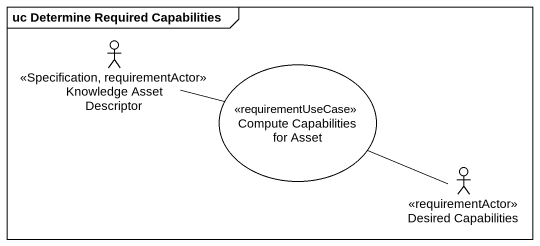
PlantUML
@startuml
mainframe uc Determine Required Capabilities
actor "Knowledge Asset Descriptor" as Knowledge_Asset_Descriptor <<Specification, requirementActor>>
usecase "Compute Capabilities for Asset" as Compute_Capabilities_for <<requirementUseCase>>
actor "Desired Capabilities" as Desired_Capabilities <<requirementActor>>
Knowledge_Asset_Descriptor -right- Compute_Capabilities_for
Compute_Capabilities_for -right- Desired_Capabilities
@enduml
